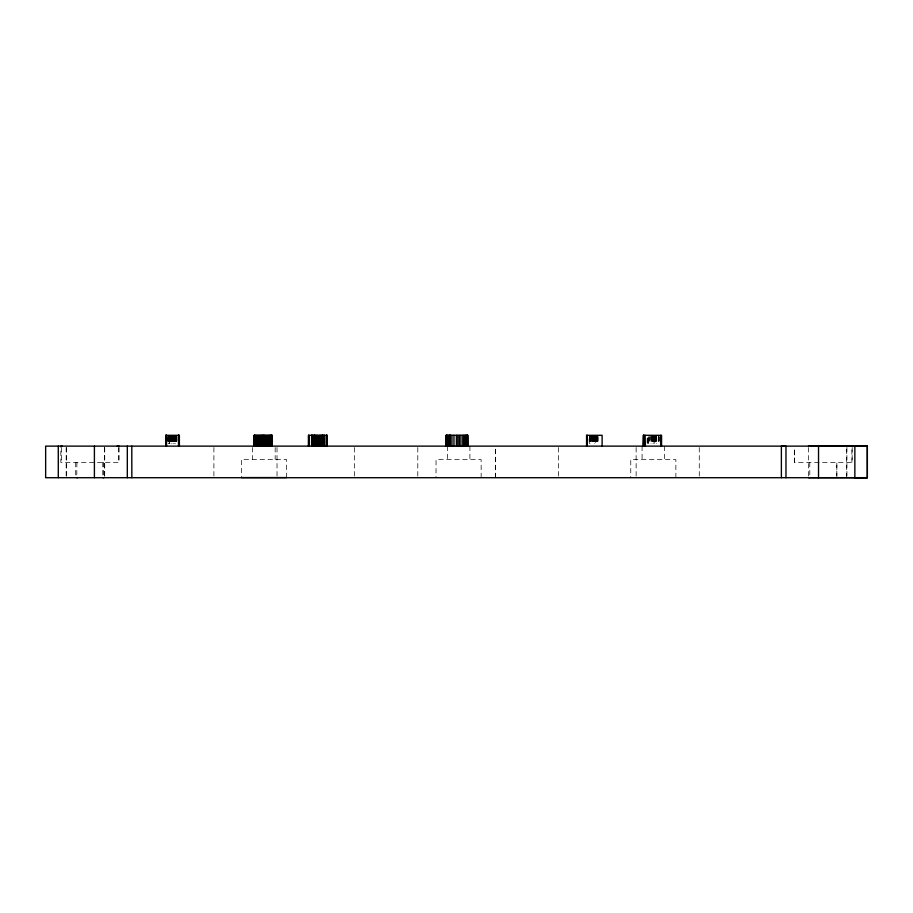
<?xml version="1.0" encoding="UTF-8"?>
<svg xmlns="http://www.w3.org/2000/svg" width="913" height="913" viewBox="0 0 913 913"><rect width="100%" height="100%" fill="white"/><g stroke="black" fill="none" stroke-linecap="round" stroke-linejoin="round"><path stroke-width="0.68" stroke-dasharray="4.57 3.42" d="M846.682 477.704L846.682 447.507M76.92 462.377L76.772 477.704M103.58 462.366L103.728 477.704M851.886 462.366L851.909 447.473M794.641 462.366L794.641 447.473M846.91 447.416L846.933 476.255M852.171 447.484L852.171 462.366L794.504 462.377L794.504 447.484M809.751 462.366L809.82 477.704M808.45 447.507L808.45 476.335M699.278 447.507L699.278 477.704M675.871 477.704L675.871 459.661L630.757 459.661L630.757 477.704M664.641 446.137L664.641 459.661M659.254 436.665L659.254 443.433M658.946 436.665L658.946 443.433M658.65 436.654L658.65 443.421M658.444 436.665L658.57 443.433M656.744 436.654L656.881 443.433M656.641 436.665L656.641 443.421M656.39 435.307L656.515 443.421M656.07 436.654L656.07 443.421M655.854 436.654L655.808 443.421M655.431 436.654L655.431 443.421M655.066 436.654L655.066 443.421L654.918 436.654M654.689 436.654L654.815 443.421M654.507 436.654L654.61 443.421M654.301 436.654L654.256 443.421M654.176 435.307L654.085 443.421L653.982 436.654M653.776 436.654L653.776 443.421M653.628 436.654L653.628 443.421M653.423 436.654L653.423 443.421M652.932 435.307L653.012 443.421M652.818 436.654L652.818 443.421M652.441 436.654L652.441 443.421M652.236 436.654L652.236 443.421M652.099 436.665L652.099 443.421M651.585 436.654L651.585 443.421M651.585 436.654L651.494 443.421M651.015 435.307L651.015 443.421M650.056 436.654L649.988 443.421M649.839 436.654L649.839 443.421M648.778 436.654L648.778 443.421M648.013 443.421L648.013 436.665L647.853 443.421M642.079 446.137L642.079 459.661M636.133 447.507L636.133 477.704M598.061 436.654L597.969 443.421M597.81 436.654L597.901 443.421M597.73 436.654L597.57 443.421M597.262 436.654L597.205 443.421M596.748 436.654L596.748 443.421M596.463 436.654L596.588 443.421M596.269 436.654L596.257 443.421M596.098 436.654L596.2 443.421M595.938 436.654L595.938 443.421L595.755 436.654M595.493 436.654L595.493 443.421L595.299 436.654M595.15 436.654L595.15 443.421M595.002 436.654L594.911 443.421M594.774 435.307L594.774 443.421M594.352 436.654L594.42 443.421M594.18 436.654L594.18 443.421M594.066 436.654L594.078 443.421M593.827 436.654L593.827 443.421M593.633 436.654L593.667 443.421M593.245 436.654L593.256 443.421M592.697 436.654L592.697 443.421M592.434 436.654L592.594 443.421M592.332 436.654L592.332 443.421M592.149 436.654L592.149 443.421M591.978 436.654L591.864 443.421M591.407 436.654L591.453 443.421M591.065 436.654L590.962 443.421M590.894 436.654L590.894 443.421M590.597 436.654L590.597 443.421M590.506 436.654L590.528 443.421M590.163 436.654L590.163 443.421M590.038 436.654L590.038 443.421M589.787 435.307L589.946 443.421M589.558 436.654L589.547 443.421M589.33 443.421L588.896 436.654M558.539 447.507L558.425 477.704M481.151 477.704L481.151 459.661L436.037 459.661L436.037 477.704M469.91 446.126L469.91 459.661M447.359 446.126L447.359 459.661M417.789 447.507L417.789 477.704M354.632 447.507L354.632 477.704M286.499 477.567L286.499 459.524L241.386 459.524L241.386 477.567M277.027 447.507L277.027 477.704M275.178 447.473L275.178 459.524M252.616 447.473L252.627 459.524M213.904 447.507L213.904 477.704M176.837 436.654L176.848 443.421M176.814 436.654L176.814 443.421M176.46 436.654L176.46 443.421M176.357 436.654L176.369 443.421M176.243 436.654L176.243 443.421M175.878 436.654L175.878 443.421M175.787 436.654L175.821 443.421M175.501 435.307L175.524 443.421M175.433 436.654L175.376 443.421M175.216 436.654L175.216 443.421M175.068 436.654L175.102 443.421M174.782 436.654L174.817 443.421M174.588 436.654L174.611 443.421M174.463 436.654L174.383 443.421M174.235 435.307L174.212 443.421M174.052 436.654L174.075 443.421M173.835 435.307L173.904 443.421M173.755 436.654L173.767 443.421M173.561 436.654L173.516 443.421M173.276 436.654L173.367 443.421M173.105 436.654L173.105 443.421M172.911 435.307L172.968 443.421M172.785 436.654L172.819 443.421M172.591 436.654L172.534 443.421M172.283 436.654L172.352 443.421M172.066 436.654L172.066 443.421M171.838 436.654L171.872 443.421M171.553 436.654L171.553 443.421M171.473 435.307L171.473 443.421M171.165 436.654L171.165 443.421M171.073 436.654L170.982 443.421M170.845 436.654L170.822 443.421M170.697 436.654L170.594 443.421M170.434 436.654L170.434 443.421M170.343 436.654L170.343 443.421M170.126 435.307L169.978 443.421M169.795 436.654L169.795 443.421M169.658 443.421L169.647 436.654L169.487 443.421M169.316 435.307L169.236 443.421L169.099 436.654M168.882 435.307L168.916 443.421M168.814 436.654L168.734 443.421M168.483 436.654L168.517 443.421M168.38 435.307L168.369 443.421M168.095 436.654L168.129 443.421M167.901 436.654L167.901 443.421M167.821 436.654L167.775 443.421M119.101 447.484L119.101 462.366L60.84 462.377L60.84 447.484M118.496 447.484L118.496 462.366M104.721 447.507L104.721 477.704M104.538 447.507L104.538 476.335M102.781 462.366L102.781 476.312M75.711 462.377L75.711 477.716M66.683 447.507L66.683 477.704M66.17 447.507L66.17 476.335M61.399 447.484L61.399 462.377M836.856 477.704L836.856 462.366L836.81 477.704M648.572 443.421L648.572 436.654L648.481 443.421M647.249 443.421L647.249 436.654L647.157 443.421M495.497 477.704L495.497 447.507L495.382 477.704"/><path stroke-width="1.37" d="M785.967 477.704L785.967 446.126M818.527 477.704L818.527 446.126M854.853 477.704L854.853 446.126M808.45 446.126L867.327 446.08L867.339 477.704L45.65 477.704L45.65 446.126L867.339 446.126L867.35 477.659L854.442 477.704M854.431 446.115L867.327 446.08M785.442 446.126L781.38 446.126L781.38 477.704M808.45 477.704L867.35 477.659M254.476 435.296L254.43 446.115M262.556 435.296L262.613 446.115M271.857 435.296L271.629 446.115M643.266 446.137L643.437 435.307L661.56 435.307L661.56 446.137M645.137 435.307L645.377 446.137M327.128 446.126L327.128 435.307L308.411 435.307L308.411 446.126M60.84 446.137L62.221 446.137M117.115 446.126L119.101 446.126M76.772 477.704L77.537 477.704M102.952 477.704L103.728 477.704M241.386 477.567L286.499 477.567M131.792 446.126L131.837 477.704M660.841 435.307L660.841 446.137M644.042 435.307L644.042 446.137M643.722 435.307L643.631 446.137M643.38 435.307L643.334 446.137M602.112 446.126L602.112 435.307L586.568 435.307L586.568 446.126M587.093 435.307L587.093 446.126M586.865 435.307L586.865 446.126M467.913 446.115L467.913 435.296L446.137 435.307L446.137 446.126M467.502 435.296L467.502 446.126L467.41 435.296M467.159 435.296L467.182 446.126M466.783 435.296L466.783 446.126M466.223 435.296L466.223 446.126M465.527 435.296L465.527 446.126M464.728 435.296L464.728 446.126M463.804 435.296L463.804 446.126M462.777 435.296L462.777 446.126M460.917 435.296L460.917 446.126M459.342 435.296L459.342 446.126M457.858 435.296L457.858 446.126M456.397 435.296L456.397 446.126M453.955 435.296L453.955 446.126M451.958 435.296L451.958 446.126M450.394 435.296L450.394 446.126M450.086 435.296L449.983 446.126M449.789 435.296L449.778 446.115M449.63 435.296L449.687 446.115M449.116 435.307L449.116 446.126M448.192 435.307L448.192 446.126M447.45 435.307L447.45 446.126M446.879 435.307L446.879 446.126M446.617 435.307L446.617 446.126M446.468 435.307L446.468 446.126M446.229 435.307L446.274 446.126M327.059 435.307L326.945 446.126M326.865 435.307L326.865 446.126M326.546 435.307L326.546 446.126M326.466 435.307L326.466 446.126M324.56 435.307L324.56 446.126M324.263 435.307L324.263 446.126M323.099 435.307L323.099 446.126M322.951 435.307L323.031 446.126M322.734 435.307L322.768 446.126M322.357 435.307L322.357 446.126M321.821 435.307L321.821 446.126M321.114 435.307L321.114 446.126M320.28 435.307L320.28 446.126M319.276 435.307L319.276 446.126M318.066 435.307L318.066 446.126M317.062 435.307L317.062 446.126M316.172 435.307L316.172 446.126M315.384 435.307L315.384 446.126M314.711 435.307L314.711 446.126M314.46 435.307L314.46 446.126M314.152 435.307L314.061 446.126M313.707 435.307L313.627 446.126M312.451 435.307L312.451 446.126M312.132 435.307L312.132 446.126M311.79 435.307L311.79 446.126M311.618 435.307L311.607 446.126M308.948 435.307L308.948 446.126M272.279 446.115L272.279 435.296L254.099 435.296L254.088 446.115M271.777 435.296L271.857 446.115L271.321 435.296M270.899 435.296L270.899 446.115M270.282 435.296L270.282 446.115M269.552 435.296L269.552 446.115M268.707 435.296L268.707 446.115M267.726 435.296L267.726 446.115M266.391 435.296L266.391 446.115M265.238 435.296L265.238 446.115M264.359 435.296L264.359 446.115M263.88 435.296L263.355 446.115L263.355 435.296M262.042 435.296L262.042 446.115M261.335 435.296L261.335 446.115M260.467 435.296L260.467 446.115M259.44 435.296L259.44 446.115M258.322 435.296L258.322 446.115M257.306 435.296L257.306 446.115M256.382 435.296L256.382 446.115M255.583 435.296L255.583 446.115M254.887 435.296L254.887 446.115M254.396 435.296L254.396 446.115M179.382 446.126L179.382 435.307L165.664 435.307L165.789 446.126M179.062 435.307L179.062 446.126M178.811 435.307L178.834 446.126M178.583 435.307L178.697 446.126M178.526 435.307L178.526 446.126M166.554 435.307L166.554 446.126M166.132 435.307L166.132 446.126M165.926 435.307L165.926 446.126M127.306 446.126L127.306 477.704M94.404 446.126L94.404 477.704M58.284 446.126L58.284 477.704M308.685 446.126L308.685 435.307L308.64 446.126"/></g></svg>
